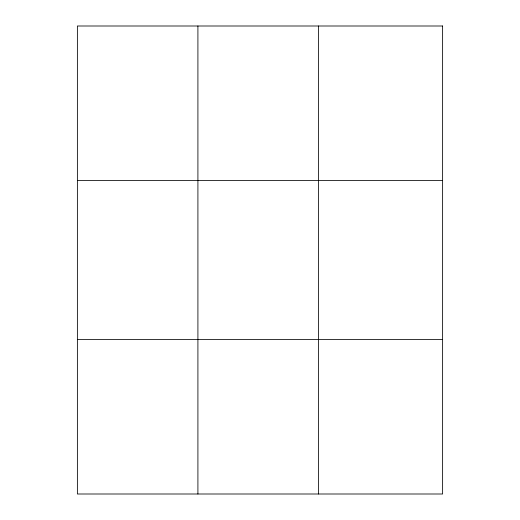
<?xml version="1.0" encoding="UTF-8"?>
<svg xmlns="http://www.w3.org/2000/svg" width="520" height="520" viewBox="0 0 520 520"><rect width="100%" height="100%" fill="white"/><g stroke="black" fill="none" stroke-linecap="round" stroke-linejoin="round"><path stroke-width="0.78" d="M197.912 26L197.912 494M318.435 26L318.435 494M77.383 180.44L442.618 180.44M77.383 339.56L442.618 339.56M442.618 26L442.618 494L77.383 494L77.383 26L442.618 26"/></g></svg>
